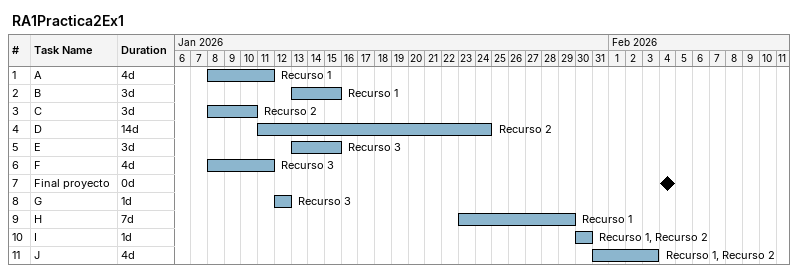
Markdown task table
RA1Practica2Ex1

| ID | Task | Duration | Start | Finish | Resources |
|---|---|---|---|---|---|
| 1 | A | 4d | 2026-01-08 | 2026-01-11 | Recurso 1 |
| 2 | B | 3d | 2026-01-13 | 2026-01-15 | Recurso 1 |
| 3 | C | 3d | 2026-01-08 | 2026-01-10 | Recurso 2 |
| 4 | D | 14d | 2026-01-11 | 2026-01-24 | Recurso 2 |
| 5 | E | 3d | 2026-01-13 | 2026-01-15 | Recurso 3 |
| 6 | F | 4d | 2026-01-08 | 2026-01-11 | Recurso 3 |
| 7 | Final proyecto | 0d | 2026-02-04 | 2026-02-04 |  |
| 8 | G | 1d | 2026-01-12 | 2026-01-12 | Recurso 3 |
| 9 | H | 7d | 2026-01-23 | 2026-01-29 | Recurso 1 |
| 10 | I | 1d | 2026-01-30 | 2026-01-30 | Recurso 1, Recurso 2 |
| 11 | J | 4d | 2026-01-31 | 2026-02-03 | Recurso 1, Recurso 2 |
